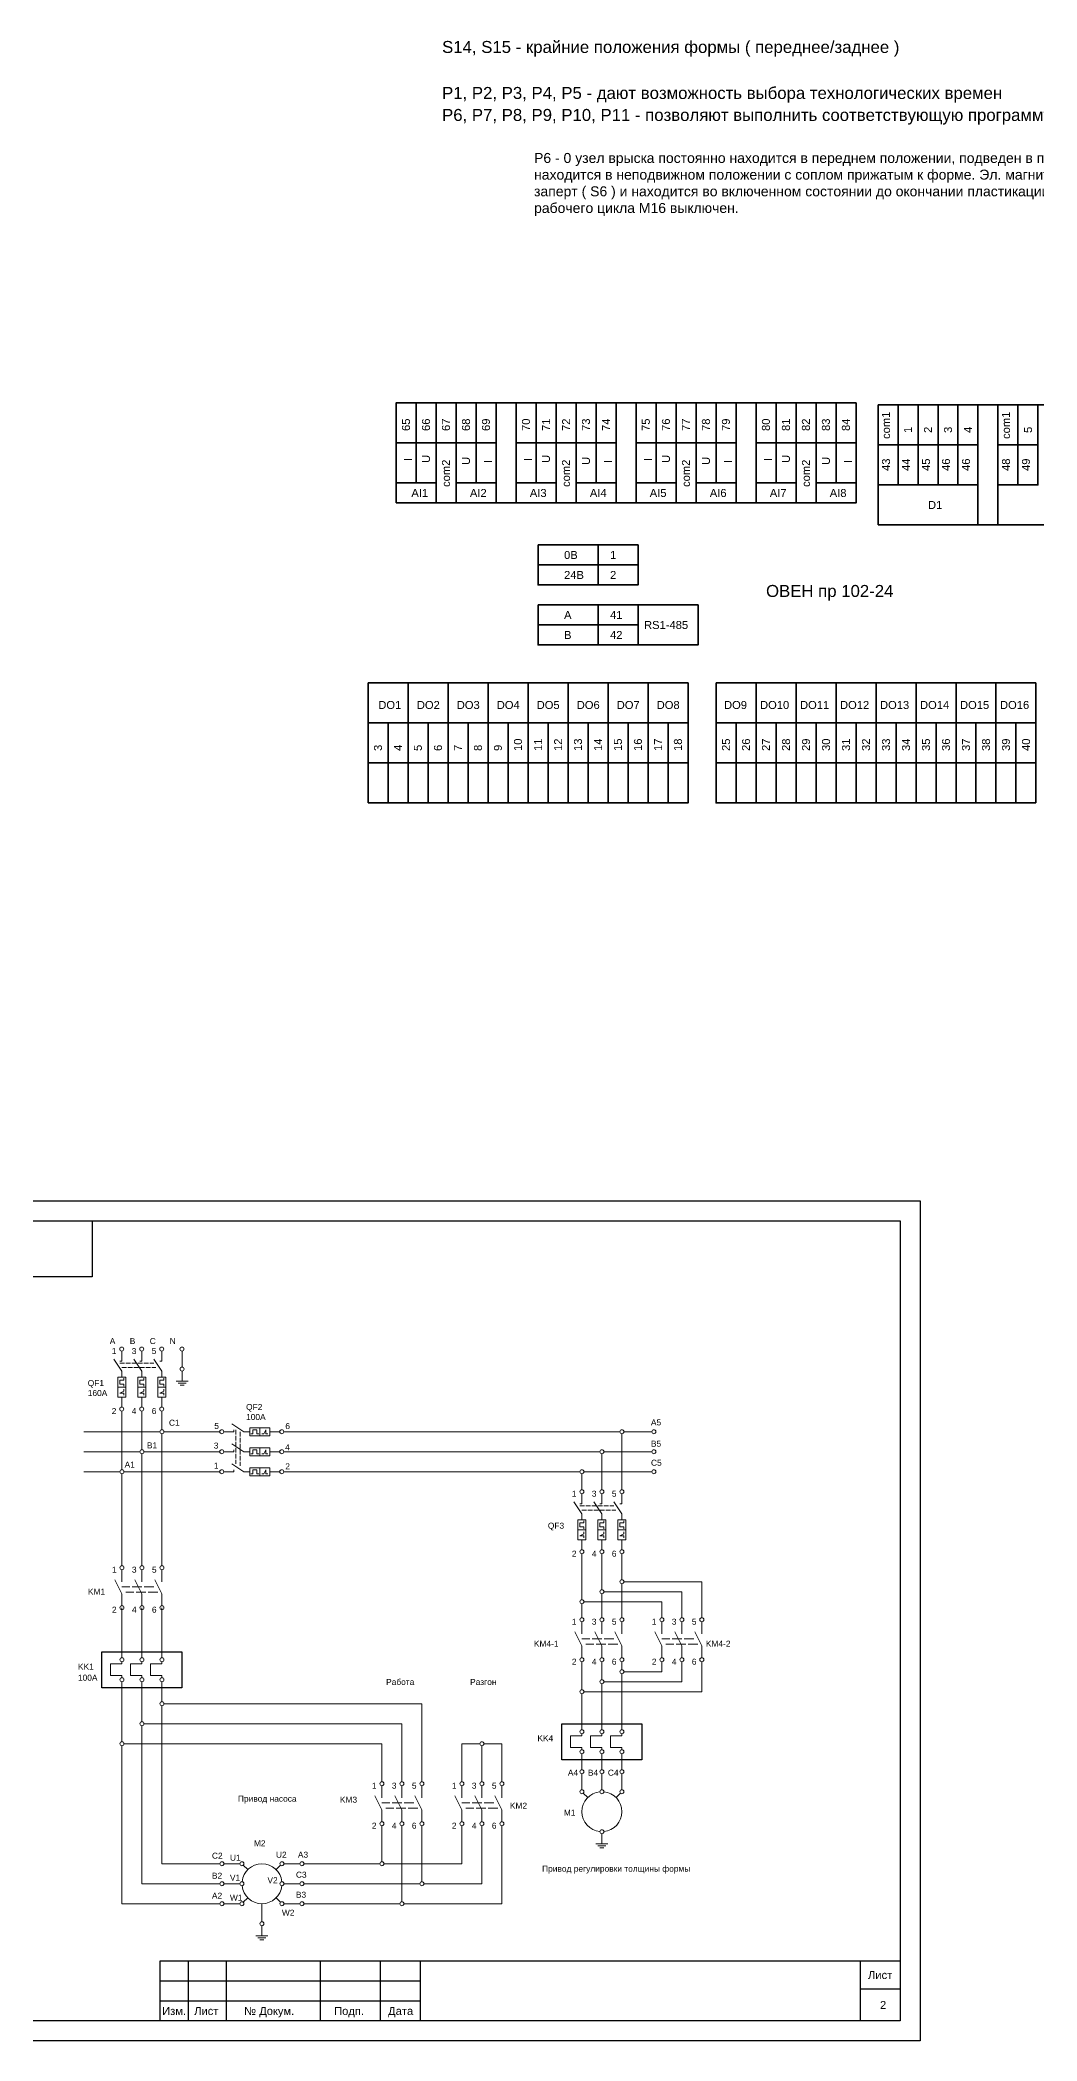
# Model space of a CAD drawing. Header units: millimetres. Extents: x 1674 to 4134, y 3039 to 4116.
# Drawn here: x 2076 to 2325, y 3616 to 4116 of the extents above; entities that cross this region are included whole.
import ezdxf

# ---------------------------------------------------------------- set-up
doc = ezdxf.new("R2010")
doc.units = ezdxf.units.MM
doc.linetypes.add('ACAD_ISO02W100', pattern=[15, 12, -3])
doc.layers.add('Аппаратура', color=7, linetype='Continuous', lineweight=20)
doc.layers.add('Рамки', color=7, linetype='Continuous', lineweight=25)
doc.styles.get("Standard").update_dxf_attribs({"font": 'arial.ttf'})

msp = doc.modelspace()

# ---------------------------------------------------------------- linework, layer by layer
at = {"layer": 'Аппаратура', "lineweight": 35}
for p, q in [((2165, 4025), (2280, 4025)), ((2285.5, 4024.5), (2400.5, 4024.5)), ((2305.5, 4014.5), (2310.5, 4014.5)), ((2285.5, 4005), (2285.5, 3994.5)), ((2285.5, 3994.5), (2285.5, 4004.5)), ((2310.5, 4004.5), (2310.5, 3994.5)), ((2315.5, 4005), (2315.5, 3994.5)), ((2315.5, 3994.5), (2315.5, 4004.5)), ((2315.5, 3994.5), (2315.5, 4004.5)), ((2165, 4000), (2280, 4000)), ((2285.5, 3994.5), (2295.5, 3994.5)), ((2285.5, 3994.5), (2400.5, 3994.5)), ((2295.5, 3994.5), (2310.5, 3994.5)), ((2315.5, 3994.5), (2325.5, 3994.5)), ((2158, 3944.5), (2158, 3955)), ((2158, 3955), (2168, 3955)), ((2168, 3955), (2168, 3945)), ((2168, 3944.5), (2168, 3955)), ((2168, 3955), (2178, 3955)), ((2178, 3955), (2178, 3945)), ((2178, 3944.5), (2178, 3955)), ((2178, 3955), (2188, 3955)), ((2188, 3955), (2188, 3945)), ((2188, 3944.5), (2188, 3955)), ((2188, 3955), (2198, 3955)), ((2198, 3955), (2198, 3945)), ((2198, 3944.5), (2198, 3955)), ((2198, 3955), (2208, 3955)), ((2208, 3955), (2208, 3945)), ((2208, 3944.5), (2208, 3955)), ((2208, 3955), (2218, 3955)), ((2218, 3955), (2218, 3945)), ((2218, 3944.5), (2218, 3955)), ((2218, 3955), (2228, 3955)), ((2228, 3955), (2228, 3945)), ((2228, 3944.5), (2228, 3955)), ((2228, 3955), (2238, 3955)), ((2238, 3955), (2238, 3945)), ((2255, 3955), (2245, 3955)), ((2245, 3955), (2245, 3945)), ((2265, 3955), (2255, 3955)), ((2255, 3955), (2255, 3945)), ((2255, 3944.5), (2255, 3955)), ((2275, 3955), (2265, 3955)), ((2265, 3955), (2265, 3945)), ((2265, 3944.5), (2265, 3955)), ((2285, 3955), (2275, 3955)), ((2275, 3955), (2275, 3945)), ((2275, 3944.5), (2275, 3955)), ((2295, 3955), (2285, 3955)), ((2285, 3955), (2285, 3945)), ((2285, 3944.5), (2285, 3955)), ((2305, 3955), (2295, 3955)), ((2295, 3955), (2295, 3945)), ((2295, 3944.5), (2295, 3955)), ((2315, 3955), (2305, 3955)), ((2305, 3955), (2305, 3945)), ((2305, 3944.5), (2305, 3955)), ((2325, 3955), (2315, 3955)), ((2315, 3955), (2315, 3945)), ((2315, 3944.5), (2315, 3955)), ((2325, 3944.5), (2325, 3955))]:
    msp.add_line(p, q, dxfattribs=at)
at = {"layer": 'Аппаратура'}
for p, q in [((2096.4, 3785.48), (2096.4, 3787.98)), ((2101.4, 3785.48), (2101.4, 3787.98)), ((2106.4, 3785.48), (2106.4, 3787.98)), ((2111.47, 3787.98), (2111.48, 3783.99)), ((2096.4, 3782.98), (2094.4, 3785.98)), ((2095.9, 3785.48), (2096.4, 3785.48)), ((2096.4, 3781.48), (2096.4, 3782.98)), ((2101.4, 3782.98), (2099.4, 3785.98)), ((2100.9, 3785.48), (2101.4, 3785.48)), ((2101.4, 3781.48), (2101.4, 3782.98)), ((2106.4, 3782.98), (2104.4, 3785.98)), ((2105.9, 3785.48), (2106.4, 3785.48)), ((2106.4, 3781.48), (2106.4, 3782.98)), ((2111.48, 3780.49), (2111.48, 3782.99)), ((2095.4, 3778.98), (2097.4, 3778.98)), ((2096.9, 3780.73), (2095.9, 3780.73)), ((2095.9, 3780.73), (2095.9, 3779.73)), ((2095.9, 3779.73), (2096.9, 3779.73)), ((2095.9, 3777.48), (2096.9, 3777.98)), ((2096.9, 3777.48), (2095.9, 3777.48)), ((2096.9, 3781.23), (2096.9, 3780.73)), ((2096.9, 3779.73), (2096.9, 3779.23)), ((2096.9, 3777.98), (2096.9, 3778.48)), ((2096.9, 3776.98), (2096.9, 3777.48)), ((2100.4, 3778.98), (2102.4, 3778.98)), ((2101.9, 3780.73), (2100.9, 3780.73)), ((2100.9, 3780.73), (2100.9, 3779.73)), ((2100.9, 3779.73), (2101.9, 3779.73)), ((2100.9, 3777.48), (2101.9, 3777.98)), ((2101.9, 3777.48), (2100.9, 3777.48)), ((2101.9, 3781.23), (2101.9, 3780.73)), ((2101.9, 3779.73), (2101.9, 3779.23)), ((2101.9, 3777.98), (2101.9, 3778.48)), ((2101.9, 3776.98), (2101.9, 3777.48)), ((2105.4, 3778.98), (2107.4, 3778.98)), ((2106.9, 3780.73), (2105.9, 3780.73)), ((2105.9, 3780.73), (2105.9, 3779.73)), ((2105.9, 3779.73), (2106.9, 3779.73)), ((2105.9, 3777.48), (2106.9, 3777.98)), ((2106.9, 3777.48), (2105.9, 3777.48)), ((2106.9, 3781.23), (2106.9, 3780.73)), ((2106.9, 3779.73), (2106.9, 3779.23)), ((2106.9, 3777.98), (2106.9, 3778.48)), ((2106.9, 3776.98), (2106.9, 3777.48)), ((2112.98, 3780.49), (2109.98, 3780.49)), ((2112.48, 3779.99), (2110.48, 3779.99)), ((2111.98, 3779.49), (2110.98, 3779.49)), ((2096.4, 3776.48), (2096.4, 3773.98)), ((2096.4, 3772.98), (2096.45, 3758.32)), ((2101.4, 3776.48), (2101.4, 3773.98)), ((2101.4, 3772.98), (2101.45, 3763.32)), ((2106.4, 3776.48), (2106.4, 3773.98)), ((2106.4, 3772.98), (2106.45, 3768.32)), ((2086.95, 3767.82), (2105.95, 3767.82)), ((2106.45, 3767.32), (2106.45, 3734.32)), ((2106.95, 3767.82), (2120.92, 3767.82)), ((2124.42, 3767.82), (2121.92, 3767.82)), ((2126.92, 3767.82), (2123.92, 3769.82)), ((2124.42, 3768.32), (2124.42, 3767.82)), ((2128.42, 3767.82), (2126.92, 3767.82)), ((2128.67, 3767.32), (2129.17, 3767.32)), ((2129.17, 3767.32), (2129.17, 3768.32)), ((2129.17, 3768.32), (2130.17, 3768.32)), ((2130.17, 3768.32), (2130.17, 3767.32)), ((2130.17, 3767.32), (2130.67, 3767.32)), ((2130.92, 3768.82), (2130.92, 3766.82)), ((2131.92, 3767.32), (2131.42, 3767.32)), ((2132.42, 3768.32), (2131.92, 3767.32)), ((2132.42, 3767.32), (2132.42, 3768.32)), ((2132.92, 3767.32), (2132.42, 3767.32)), ((2133.42, 3767.82), (2135.92, 3767.82)), ((2136.92, 3767.82), (2220.95, 3767.82)), ((2221.45, 3767.32), (2221.45, 3753.32)), ((2221.95, 3767.82), (2228.95, 3767.82)), ((2221.95, 3767.82), (2228.95, 3767.82)), ((2100.95, 3762.82), (2086.95, 3762.82)), ((2101.45, 3762.32), (2101.45, 3734.32)), ((2101.95, 3762.82), (2120.92, 3762.82)), ((2124.42, 3762.82), (2121.92, 3762.82)), ((2126.92, 3762.82), (2123.92, 3764.82)), ((2124.42, 3763.32), (2124.42, 3762.82)), ((2128.42, 3762.82), (2126.92, 3762.82)), ((2128.67, 3762.32), (2129.17, 3762.32)), ((2129.17, 3762.32), (2129.17, 3763.32)), ((2129.17, 3763.32), (2130.17, 3763.32)), ((2130.17, 3763.32), (2130.17, 3762.32)), ((2130.17, 3762.32), (2130.67, 3762.32)), ((2130.92, 3763.82), (2130.92, 3761.82)), ((2131.92, 3762.32), (2131.42, 3762.32)), ((2132.42, 3763.32), (2131.92, 3762.32)), ((2132.42, 3762.32), (2132.42, 3763.32)), ((2132.92, 3762.32), (2132.42, 3762.32)), ((2133.42, 3762.82), (2135.92, 3762.82)), ((2136.92, 3762.82), (2215.95, 3762.82)), ((2216.45, 3762.32), (2216.45, 3753.32)), ((2216.95, 3762.82), (2228.95, 3762.82)), ((2216.95, 3762.82), (2228.95, 3762.82)), ((2095.95, 3757.82), (2086.95, 3757.82)), ((2096.45, 3757.32), (2096.45, 3734.32)), ((2096.95, 3757.82), (2120.92, 3757.82)), ((2124.42, 3757.82), (2121.92, 3757.82)), ((2126.92, 3757.82), (2123.92, 3759.82)), ((2124.42, 3758.32), (2124.42, 3757.82)), ((2128.42, 3757.82), (2126.92, 3757.82)), ((2128.67, 3757.32), (2129.17, 3757.32)), ((2129.17, 3757.32), (2129.17, 3758.32)), ((2129.17, 3758.32), (2130.17, 3758.32)), ((2130.17, 3758.32), (2130.17, 3757.32)), ((2130.17, 3757.32), (2130.67, 3757.32)), ((2130.92, 3758.82), (2130.92, 3756.82)), ((2131.92, 3757.32), (2131.42, 3757.32)), ((2132.42, 3758.32), (2131.92, 3757.32)), ((2132.42, 3757.32), (2132.42, 3758.32)), ((2132.92, 3757.32), (2132.42, 3757.32)), ((2133.42, 3757.82), (2135.92, 3757.82)), ((2136.92, 3757.82), (2210.95, 3757.82)), ((2211.45, 3757.32), (2211.45, 3753.32)), ((2211.95, 3757.82), (2228.95, 3757.82)), ((2211.95, 3757.82), (2228.95, 3757.82)), ((2211.45, 3749.82), (2211.45, 3752.32)), ((2216.45, 3749.82), (2216.45, 3752.32)), ((2221.45, 3749.82), (2221.45, 3752.32)), ((2211.45, 3747.32), (2209.45, 3750.32)), ((2210.95, 3749.82), (2211.45, 3749.82)), ((2211.45, 3745.82), (2211.45, 3747.32)), ((2216.45, 3747.32), (2214.45, 3750.32)), ((2215.95, 3749.82), (2216.45, 3749.82)), ((2216.45, 3745.82), (2216.45, 3747.32)), ((2221.45, 3747.32), (2219.45, 3750.32)), ((2220.95, 3749.82), (2221.45, 3749.82)), ((2221.45, 3745.82), (2221.45, 3747.32)), ((2210.45, 3743.32), (2212.45, 3743.32)), ((2211.95, 3745.07), (2210.95, 3745.07)), ((2210.95, 3745.07), (2210.95, 3744.07)), ((2210.95, 3744.07), (2211.95, 3744.07)), ((2210.95, 3741.82), (2211.95, 3742.32)), ((2211.95, 3741.82), (2210.95, 3741.82)), ((2211.95, 3745.57), (2211.95, 3745.07)), ((2211.95, 3744.07), (2211.95, 3743.57)), ((2211.95, 3742.32), (2211.95, 3742.82)), ((2211.95, 3741.32), (2211.95, 3741.82)), ((2215.45, 3743.32), (2217.45, 3743.32)), ((2216.95, 3745.07), (2215.95, 3745.07)), ((2215.95, 3745.07), (2215.95, 3744.07)), ((2215.95, 3744.07), (2216.95, 3744.07)), ((2215.95, 3741.82), (2216.95, 3742.32)), ((2216.95, 3741.82), (2215.95, 3741.82)), ((2216.95, 3745.57), (2216.95, 3745.07)), ((2216.95, 3744.07), (2216.95, 3743.57)), ((2216.95, 3742.32), (2216.95, 3742.82)), ((2216.95, 3741.32), (2216.95, 3741.82)), ((2220.45, 3743.32), (2222.45, 3743.32)), ((2221.95, 3745.07), (2220.95, 3745.07)), ((2220.95, 3745.07), (2220.95, 3744.07)), ((2220.95, 3744.07), (2221.95, 3744.07)), ((2220.95, 3741.82), (2221.95, 3742.32)), ((2221.95, 3741.82), (2220.95, 3741.82)), ((2221.95, 3745.57), (2221.95, 3745.07)), ((2221.95, 3744.07), (2221.95, 3743.57)), ((2221.95, 3742.32), (2221.95, 3742.82)), ((2221.95, 3741.32), (2221.95, 3741.82)), ((2211.45, 3740.82), (2211.45, 3738.32)), ((2211.45, 3725.82), (2211.45, 3737.32)), ((2216.45, 3740.82), (2216.45, 3738.32)), ((2216.45, 3728.32), (2216.45, 3737.32)), ((2221.45, 3740.82), (2221.45, 3738.32)), ((2221.45, 3730.82), (2221.45, 3737.32)), ((2096.45, 3730.32), (2096.45, 3733.32)), ((2101.45, 3730.32), (2101.45, 3733.32)), ((2106.45, 3730.32), (2106.45, 3733.32)), ((2094.7, 3730.82), (2096.45, 3727.32)), ((2096.45, 3727.32), (2096.45, 3724.32)), ((2099.7, 3730.82), (2101.45, 3727.32)), ((2101.45, 3727.32), (2101.45, 3724.32)), ((2104.7, 3730.82), (2106.45, 3727.32)), ((2106.45, 3727.32), (2106.45, 3724.32)), ((2216.45, 3721.32), (2216.45, 3727.32)), ((2216.95, 3727.82), (2236.45, 3727.82)), ((2221.45, 3721.32), (2221.45, 3729.82)), ((2221.95, 3730.32), (2241.45, 3730.32)), ((2236.45, 3727.82), (2236.45, 3721.32)), ((2241.45, 3730.32), (2241.45, 3721.32)), ((2096.45, 3723.82), (2096.45, 3711.32)), ((2101.45, 3723.82), (2101.45, 3711.32)), ((2106.45, 3723.82), (2106.45, 3711.32)), ((2211.45, 3721.32), (2211.45, 3724.82)), ((2211.95, 3725.32), (2231.45, 3725.32)), ((2231.45, 3725.32), (2231.45, 3721.32)), ((2209.7, 3717.82), (2211.45, 3714.32)), ((2211.45, 3717.32), (2211.45, 3720.32)), ((2214.7, 3717.82), (2216.45, 3714.32)), ((2216.45, 3717.32), (2216.45, 3720.32)), ((2219.7, 3717.82), (2221.45, 3714.32)), ((2221.45, 3717.32), (2221.45, 3720.32)), ((2229.7, 3717.82), (2231.45, 3714.32)), ((2231.45, 3717.32), (2231.45, 3720.32)), ((2234.7, 3717.82), (2236.45, 3714.32)), ((2236.45, 3717.32), (2236.45, 3720.32)), ((2239.7, 3717.82), (2241.45, 3714.32)), ((2241.45, 3717.32), (2241.45, 3720.32)), ((2211.45, 3714.32), (2211.45, 3711.32)), ((2216.45, 3714.32), (2216.45, 3711.32)), ((2221.45, 3714.32), (2221.45, 3711.32)), ((2231.45, 3714.32), (2231.45, 3711.32)), ((2236.45, 3714.32), (2236.45, 3711.32)), ((2241.45, 3714.32), (2241.45, 3711.32)), ((2096.45, 3710.32), (2096.45, 3709.82)), ((2096.45, 3706.32), (2096.45, 3706.84)), ((2101.45, 3710.32), (2101.45, 3709.82)), ((2101.45, 3706.32), (2101.45, 3706.84)), ((2106.45, 3710.32), (2106.45, 3709.82)), ((2106.45, 3706.32), (2106.45, 3706.84)), ((2211.45, 3710.32), (2211.45, 3703.32)), ((2216.45, 3710.32), (2216.45, 3705.82)), ((2221.45, 3710.32), (2221.45, 3708.32)), ((2221.45, 3707.32), (2221.45, 3693.32)), ((2231.45, 3707.82), (2221.95, 3707.82)), ((2231.45, 3710.32), (2231.45, 3707.82)), ((2236.45, 3710.32), (2236.45, 3705.32)), ((2241.45, 3710.32), (2241.45, 3702.82)), ((2096.45, 3705.32), (2096.45, 3690.32)), ((2101.45, 3705.32), (2101.45, 3695.32)), ((2106.45, 3705.32), (2106.45, 3700.32)), ((2211.45, 3702.32), (2211.45, 3693.32)), ((2241.45, 3702.82), (2211.95, 3702.82)), ((2216.45, 3704.82), (2216.45, 3693.32)), ((2236.45, 3705.32), (2216.95, 3705.32)), ((2106.45, 3699.32), (2106.45, 3659.82)), ((2171.45, 3699.82), (2106.95, 3699.82)), ((2171.45, 3680.32), (2171.45, 3699.82)), ((2101.45, 3694.32), (2101.45, 3654.82)), ((2166.45, 3694.82), (2101.95, 3694.82)), ((2166.45, 3680.32), (2166.45, 3694.82)), ((2211.45, 3692.32), (2211.45, 3691.82)), ((2216.45, 3692.32), (2216.45, 3691.82)), ((2221.45, 3692.32), (2221.45, 3691.82)), ((2096.45, 3689.32), (2096.45, 3649.82)), ((2161.45, 3689.82), (2096.95, 3689.82)), ((2161.45, 3680.32), (2161.45, 3689.82)), ((2181.45, 3680.32), (2181.45, 3689.82)), ((2181.45, 3689.82), (2185.95, 3689.82)), ((2186.45, 3689.32), (2186.45, 3680.32)), ((2186.95, 3689.82), (2191.45, 3689.82)), ((2191.45, 3689.82), (2191.45, 3680.32)), ((2211.45, 3688.32), (2211.45, 3688.84)), ((2211.45, 3687.32), (2211.45, 3683.32)), ((2216.45, 3688.32), (2216.45, 3688.84)), ((2216.45, 3687.32), (2216.45, 3683.32)), ((2221.45, 3688.32), (2221.45, 3688.84)), ((2221.45, 3687.32), (2221.45, 3683.32)), ((2211.45, 3682.32), (2211.45, 3678.32)), ((2216.45, 3682.32), (2216.45, 3678.32)), ((2221.45, 3682.32), (2221.45, 3678.32)), ((2159.7, 3676.82), (2161.45, 3673.32)), ((2161.45, 3676.32), (2161.45, 3679.32)), ((2164.7, 3676.82), (2166.45, 3673.32)), ((2166.45, 3676.32), (2166.45, 3679.32)), ((2169.7, 3676.82), (2171.45, 3673.32)), ((2171.45, 3676.32), (2171.45, 3679.32)), ((2179.7, 3676.82), (2181.45, 3673.32)), ((2181.45, 3676.32), (2181.45, 3679.32)), ((2184.7, 3676.82), (2186.45, 3673.32)), ((2186.45, 3676.32), (2186.45, 3679.32)), ((2189.7, 3676.82), (2191.45, 3673.32)), ((2191.45, 3676.32), (2191.45, 3679.32)), ((2211.8, 3677.46), (2212.92, 3676.35)), ((2219.99, 3676.35), (2221.1, 3677.46)), ((2161.45, 3673.32), (2161.45, 3670.32)), ((2166.45, 3673.32), (2166.45, 3670.32)), ((2171.45, 3673.32), (2171.45, 3670.32)), ((2181.45, 3673.32), (2181.45, 3670.32)), ((2186.45, 3673.32), (2186.45, 3670.32)), ((2191.45, 3673.32), (2191.45, 3670.32)), ((2161.45, 3669.32), (2161.45, 3660.32)), ((2166.45, 3669.32), (2166.45, 3650.32)), ((2171.45, 3669.32), (2171.45, 3655.32)), ((2181.45, 3669.32), (2181.45, 3659.82)), ((2186.45, 3669.32), (2186.45, 3654.82)), ((2191.45, 3669.32), (2191.45, 3649.82)), ((2216.45, 3664.82), (2216.45, 3667.32)), ((2217.95, 3664.82), (2214.95, 3664.82)), ((2217.45, 3664.32), (2215.45, 3664.32)), ((2216.95, 3663.82), (2215.95, 3663.82)), ((2106.45, 3659.82), (2120.95, 3659.82)), ((2121.95, 3659.82), (2125.95, 3659.82)), ((2126.8, 3659.46), (2127.92, 3658.35)), ((2134.99, 3658.35), (2136.1, 3659.46)), ((2136.95, 3659.82), (2140.95, 3659.82)), ((2160.95, 3659.82), (2141.95, 3659.82)), ((2161.95, 3659.82), (2181.45, 3659.82)), ((2101.45, 3654.82), (2120.95, 3654.82)), ((2121.95, 3654.82), (2125.95, 3654.82)), ((2136.95, 3654.82), (2140.95, 3654.82)), ((2170.95, 3654.82), (2141.95, 3654.82)), ((2171.95, 3654.82), (2186.45, 3654.82)), ((2096.45, 3649.82), (2120.95, 3649.82)), ((2125.95, 3649.82), (2121.95, 3649.82)), ((2126.8, 3650.17), (2127.92, 3651.28)), ((2131.45, 3649.82), (2131.45, 3645.32)), ((2134.99, 3651.28), (2136.1, 3650.17)), ((2140.95, 3649.82), (2136.95, 3649.82)), ((2165.95, 3649.82), (2141.95, 3649.82)), ((2166.95, 3649.82), (2191.45, 3649.82)), ((2132.95, 3641.82), (2129.95, 3641.82)), ((2131.45, 3641.82), (2131.45, 3644.32)), ((2132.45, 3641.32), (2130.45, 3641.32)), ((2131.95, 3640.82), (2130.95, 3640.82))]:
    msp.add_line(p, q, dxfattribs=at)
at = {"layer": 'Аппаратура', "linetype": 'ACAD_ISO02W100', "ltscale": 0.1}
for p, q in [((2095.9, 3784.98), (2104.4, 3784.98)), ((2096.4, 3783.9), (2104.9, 3783.9)), ((2124.92, 3768.32), (2124.92, 3759.82)), ((2126, 3767.82), (2126, 3759.32)), ((2210.95, 3749.32), (2219.45, 3749.32)), ((2211.45, 3748.24), (2219.95, 3748.24))]:
    msp.add_line(p, q, dxfattribs=at)
at = {"layer": 'Аппаратура', "linetype": 'ACAD_ISO02W100', "ltscale": 0.2}
for p, q in [((2104.45, 3729.07), (2096.45, 3729.07)), ((2105.45, 3727.72), (2097.45, 3727.72)), ((2219.45, 3716.07), (2211.45, 3716.07)), ((2220.45, 3714.72), (2212.45, 3714.72)), ((2239.45, 3716.07), (2231.45, 3716.07)), ((2240.45, 3714.72), (2232.45, 3714.72)), ((2169.45, 3675.07), (2161.45, 3675.07)), ((2170.45, 3673.72), (2162.45, 3673.72)), ((2189.45, 3675.07), (2181.45, 3675.07)), ((2190.45, 3673.72), (2182.45, 3673.72))]:
    msp.add_line(p, q, dxfattribs=at)
at = {"layer": 'Аппаратура', "lineweight": 35}
for points in [[(2165, 4015), (2170, 4015), (2170, 4025), (2165, 4025)], [(2170, 4015), (2175, 4015), (2175, 4025), (2170, 4025)], [(2175, 4015), (2180, 4015), (2180, 4025), (2175, 4025)], [(2180, 4015), (2185, 4015), (2185, 4025), (2180, 4025)], [(2185, 4015), (2190, 4015), (2190, 4025), (2185, 4025)], [(2195, 4015), (2200, 4015), (2200, 4025), (2195, 4025)], [(2200, 4015), (2205, 4015), (2205, 4025), (2200, 4025)], [(2205, 4015), (2210, 4015), (2210, 4025), (2205, 4025)], [(2210, 4015), (2215, 4015), (2215, 4025), (2210, 4025)], [(2215, 4015), (2220, 4015), (2220, 4025), (2215, 4025)], [(2225, 4015), (2230, 4015), (2230, 4025), (2225, 4025)], [(2230, 4015), (2235, 4015), (2235, 4025), (2230, 4025)], [(2235, 4015), (2240, 4015), (2240, 4025), (2235, 4025)], [(2240, 4015), (2245, 4015), (2245, 4025), (2240, 4025)], [(2245, 4015), (2250, 4015), (2250, 4025), (2245, 4025)], [(2255, 4015), (2260, 4015), (2260, 4025), (2255, 4025)], [(2260, 4015), (2265, 4015), (2265, 4025), (2260, 4025)], [(2265, 4015), (2270, 4015), (2270, 4025), (2265, 4025)], [(2270, 4015), (2275, 4015), (2275, 4025), (2270, 4025)], [(2275, 4015), (2280, 4015), (2280, 4025), (2275, 4025)], [(2285.5, 4024.5), (2290.5, 4024.5), (2290.5, 4014.5), (2285.5, 4014.5)], [(2290.5, 4024.5), (2295.5, 4024.5), (2295.5, 4014.5), (2290.5, 4014.5)], [(2295.5, 4024.5), (2300.5, 4024.5), (2300.5, 4014.5), (2295.5, 4014.5)], [(2300.5, 4024.5), (2305.5, 4024.5), (2305.5, 4014.5), (2300.5, 4014.5)], [(2305.5, 4024.5), (2310.5, 4024.5), (2310.5, 4004.5), (2305.5, 4004.5)], [(2315.5, 4024.5), (2320.5, 4024.5), (2320.5, 4014.5), (2315.5, 4014.5)], [(2320.5, 4024.5), (2325.5, 4024.5), (2325.5, 4014.5), (2320.5, 4014.5)], [(2165, 4005), (2170, 4005), (2170, 4015), (2165, 4015)], [(2170, 4005), (2175, 4005), (2175, 4015), (2170, 4015)], [(2175, 4000), (2180, 4000), (2180, 4015), (2175, 4015)], [(2180, 4005), (2185, 4005), (2185, 4015), (2180, 4015)], [(2185, 4005), (2190, 4005), (2190, 4015), (2185, 4015)], [(2195, 4005), (2200, 4005), (2200, 4015), (2195, 4015)], [(2200, 4005), (2205, 4005), (2205, 4015), (2200, 4015)], [(2205, 4000), (2210, 4000), (2210, 4015), (2205, 4015)], [(2210, 4005), (2215, 4005), (2215, 4015), (2210, 4015)], [(2215, 4005), (2220, 4005), (2220, 4015), (2215, 4015)], [(2225, 4005), (2230, 4005), (2230, 4015), (2225, 4015)], [(2230, 4005), (2235, 4005), (2235, 4015), (2230, 4015)], [(2235, 4000), (2240, 4000), (2240, 4015), (2235, 4015)], [(2240, 4005), (2245, 4005), (2245, 4015), (2240, 4015)], [(2245, 4005), (2250, 4005), (2250, 4015), (2245, 4015)], [(2255, 4005), (2260, 4005), (2260, 4015), (2255, 4015)], [(2260, 4005), (2265, 4005), (2265, 4015), (2260, 4015)], [(2265, 4000), (2270, 4000), (2270, 4015), (2265, 4015)], [(2270, 4005), (2275, 4005), (2275, 4015), (2270, 4015)], [(2275, 4005), (2280, 4005), (2280, 4015), (2275, 4015)], [(2285.5, 4014.5), (2290.5, 4014.5), (2290.5, 4004.5), (2285.5, 4004.5)], [(2290.5, 4014.5), (2295.5, 4014.5), (2295.5, 4004.5), (2290.5, 4004.5)], [(2295.5, 4014.5), (2300.5, 4014.5), (2300.5, 4004.5), (2295.5, 4004.5)], [(2300.5, 4014.5), (2305.5, 4014.5), (2305.5, 4004.5), (2300.5, 4004.5)], [(2315.5, 4014.5), (2320.5, 4014.5), (2320.5, 4004.5), (2315.5, 4004.5)], [(2320.5, 4014.5), (2325.5, 4014.5), (2325.5, 4004.5), (2320.5, 4004.5)], [(2165, 4000), (2175, 4000), (2175, 4005), (2165, 4005)], [(2180, 4000), (2190, 4000), (2190, 4005), (2180, 4005)], [(2195, 4000), (2205, 4000), (2205, 4005), (2195, 4005)], [(2210, 4000), (2220, 4000), (2220, 4005), (2210, 4005)], [(2225, 4000), (2235, 4000), (2235, 4005), (2225, 4005)], [(2240, 4000), (2250, 4000), (2250, 4005), (2240, 4005)], [(2255, 4000), (2265, 4000), (2265, 4005), (2255, 4005)], [(2270, 4000), (2280, 4000), (2280, 4005), (2270, 4005)], [(2200.5, 3989.5), (2215.5, 3989.5), (2215.5, 3984.5), (2200.5, 3984.5)], [(2215.5, 3989.5), (2225.5, 3989.5), (2225.5, 3984.5), (2215.5, 3984.5)], [(2200.5, 3984.5), (2215.5, 3984.5), (2215.5, 3979.5), (2200.5, 3979.5)], [(2215.5, 3984.5), (2225.5, 3984.5), (2225.5, 3979.5), (2215.5, 3979.5)], [(2200.5, 3974.5), (2215.5, 3974.5), (2215.5, 3969.5), (2200.5, 3969.5)], [(2215.5, 3974.5), (2225.5, 3974.5), (2225.5, 3969.5), (2215.5, 3969.5)], [(2225.5, 3974.5), (2240.5, 3974.5), (2240.5, 3964.5), (2225.5, 3964.5)], [(2200.5, 3969.5), (2215.5, 3969.5), (2215.5, 3964.5), (2200.5, 3964.5)], [(2215.5, 3969.5), (2225.5, 3969.5), (2225.5, 3964.5), (2215.5, 3964.5)], [(2158, 3935), (2163, 3935), (2163, 3945), (2158, 3945)], [(2163, 3935), (2168, 3935), (2168, 3945), (2163, 3945)], [(2168, 3935), (2173, 3935), (2173, 3945), (2168, 3945)], [(2173, 3935), (2178, 3935), (2178, 3945), (2173, 3945)], [(2178, 3935), (2183, 3935), (2183, 3945), (2178, 3945)], [(2183, 3935), (2188, 3935), (2188, 3945), (2183, 3945)], [(2188, 3935), (2193, 3935), (2193, 3945), (2188, 3945)], [(2193, 3935), (2198, 3935), (2198, 3945), (2193, 3945)], [(2198, 3935), (2203, 3935), (2203, 3945), (2198, 3945)], [(2203, 3935), (2208, 3935), (2208, 3945), (2203, 3945)], [(2208, 3935), (2213, 3935), (2213, 3945), (2208, 3945)], [(2213, 3935), (2218, 3935), (2218, 3945), (2213, 3945)], [(2218, 3935), (2223, 3935), (2223, 3945), (2218, 3945)], [(2223, 3935), (2228, 3935), (2228, 3945), (2223, 3945)], [(2228, 3935), (2233, 3935), (2233, 3945), (2228, 3945)], [(2233, 3935), (2238, 3935), (2238, 3945), (2233, 3945)], [(2250, 3935), (2245, 3935), (2245, 3945), (2250, 3945)], [(2255, 3935), (2250, 3935), (2250, 3945), (2255, 3945)], [(2260, 3935), (2255, 3935), (2255, 3945), (2260, 3945)], [(2265, 3935), (2260, 3935), (2260, 3945), (2265, 3945)], [(2270, 3935), (2265, 3935), (2265, 3945), (2270, 3945)], [(2275, 3935), (2270, 3935), (2270, 3945), (2275, 3945)], [(2280, 3935), (2275, 3935), (2275, 3945), (2280, 3945)], [(2285, 3935), (2280, 3935), (2280, 3945), (2285, 3945)], [(2290, 3935), (2285, 3935), (2285, 3945), (2290, 3945)], [(2295, 3935), (2290, 3935), (2290, 3945), (2295, 3945)], [(2300, 3935), (2295, 3935), (2295, 3945), (2300, 3945)], [(2305, 3935), (2300, 3935), (2300, 3945), (2305, 3945)], [(2310, 3935), (2305, 3935), (2305, 3945), (2310, 3945)], [(2315, 3935), (2310, 3935), (2310, 3945), (2315, 3945)], [(2320, 3935), (2315, 3935), (2315, 3945), (2320, 3945)], [(2325, 3935), (2320, 3935), (2320, 3945), (2325, 3945)], [(2158, 3925), (2163, 3925), (2163, 3935), (2158, 3935)], [(2163, 3925), (2168, 3925), (2168, 3935), (2163, 3935)], [(2168, 3925), (2173, 3925), (2173, 3935), (2168, 3935)], [(2173, 3925), (2178, 3925), (2178, 3935), (2173, 3935)], [(2178, 3925), (2183, 3925), (2183, 3935), (2178, 3935)], [(2183, 3925), (2188, 3925), (2188, 3935), (2183, 3935)], [(2188, 3925), (2193, 3925), (2193, 3935), (2188, 3935)], [(2193, 3925), (2198, 3925), (2198, 3935), (2193, 3935)], [(2198, 3925), (2203, 3925), (2203, 3935), (2198, 3935)], [(2203, 3925), (2208, 3925), (2208, 3935), (2203, 3935)], [(2208, 3925), (2213, 3925), (2213, 3935), (2208, 3935)], [(2213, 3925), (2218, 3925), (2218, 3935), (2213, 3935)], [(2218, 3925), (2223, 3925), (2223, 3935), (2218, 3935)], [(2223, 3925), (2228, 3925), (2228, 3935), (2223, 3935)], [(2228, 3925), (2233, 3925), (2233, 3935), (2228, 3935)], [(2233, 3925), (2238, 3925), (2238, 3935), (2233, 3935)], [(2250, 3925), (2245, 3925), (2245, 3935), (2250, 3935)], [(2255, 3925), (2250, 3925), (2250, 3935), (2255, 3935)], [(2260, 3925), (2255, 3925), (2255, 3935), (2260, 3935)], [(2265, 3925), (2260, 3925), (2260, 3935), (2265, 3935)], [(2270, 3925), (2265, 3925), (2265, 3935), (2270, 3935)], [(2275, 3925), (2270, 3925), (2270, 3935), (2275, 3935)], [(2280, 3925), (2275, 3925), (2275, 3935), (2280, 3935)], [(2285, 3925), (2280, 3925), (2280, 3935), (2285, 3935)], [(2290, 3925), (2285, 3925), (2285, 3935), (2290, 3935)], [(2295, 3925), (2290, 3925), (2290, 3935), (2295, 3935)], [(2300, 3925), (2295, 3925), (2295, 3935), (2300, 3935)], [(2305, 3925), (2300, 3925), (2300, 3935), (2305, 3935)], [(2310, 3925), (2305, 3925), (2305, 3935), (2310, 3935)], [(2315, 3925), (2310, 3925), (2310, 3935), (2315, 3935)], [(2320, 3925), (2315, 3925), (2315, 3935), (2320, 3935)], [(2325, 3925), (2320, 3925), (2320, 3935), (2325, 3935)]]:
    msp.add_lwpolyline(points, close=True, dxfattribs=at)
at = {"layer": 'Аппаратура'}
for points in [[(2095.4, 3781.48), (2097.4, 3781.48), (2097.4, 3776.48), (2095.4, 3776.48)], [(2100.4, 3781.48), (2102.4, 3781.48), (2102.4, 3776.48), (2100.4, 3776.48)], [(2105.4, 3781.48), (2107.4, 3781.48), (2107.4, 3776.48), (2105.4, 3776.48)], [(2128.42, 3768.82), (2128.42, 3766.82), (2133.42, 3766.82), (2133.42, 3768.82)], [(2128.42, 3763.82), (2128.42, 3761.82), (2133.42, 3761.82), (2133.42, 3763.82)], [(2128.42, 3758.82), (2128.42, 3756.82), (2133.42, 3756.82), (2133.42, 3758.82)], [(2210.45, 3745.82), (2212.45, 3745.82), (2212.45, 3740.82), (2210.45, 3740.82)], [(2215.45, 3745.82), (2217.45, 3745.82), (2217.45, 3740.82), (2215.45, 3740.82)], [(2220.45, 3745.82), (2222.45, 3745.82), (2222.45, 3740.82), (2220.45, 3740.82)]]:
    msp.add_lwpolyline(points, close=True, dxfattribs=at)
at = {"layer": 'Аппаратура', "lineweight": 30}
for points in [[(2091.45, 3703.82), (2091.45, 3712.82), (2111.45, 3712.82), (2111.45, 3703.82)], [(2206.45, 3685.82), (2206.45, 3694.82), (2226.45, 3694.82), (2226.45, 3685.82)]]:
    msp.add_lwpolyline(points, close=True, dxfattribs=at)
at = {"layer": 'Аппаратура'}
for points in [[(2096.45, 3706.84), (2093.62, 3706.84), (2093.62, 3709.81), (2096.45, 3709.81)], [(2101.45, 3706.84), (2098.62, 3706.84), (2098.62, 3709.81), (2101.45, 3709.81)], [(2106.45, 3706.84), (2103.62, 3706.84), (2103.62, 3709.81), (2106.45, 3709.81)], [(2211.45, 3688.84), (2208.62, 3688.84), (2208.62, 3691.81), (2211.45, 3691.81)], [(2216.45, 3688.84), (2213.62, 3688.84), (2213.62, 3691.81), (2216.45, 3691.81)], [(2221.45, 3688.84), (2218.62, 3688.84), (2218.62, 3691.81), (2221.45, 3691.81)]]:
    msp.add_lwpolyline(points, dxfattribs=at)
for centre in [(2096.4, 3788.48), (2101.4, 3788.48), (2106.4, 3788.48), (2111.46, 3788.48), (2111.48, 3783.49), (2096.4, 3773.48), (2101.4, 3773.48), (2106.4, 3773.48), (2106.45, 3767.82), (2121.42, 3767.82), (2136.42, 3767.82), (2221.45, 3767.82), (2229.45, 3767.82), (2101.45, 3762.82), (2121.42, 3762.82), (2136.42, 3762.82), (2216.45, 3762.82), (2229.45, 3762.82), (2096.45, 3757.82), (2121.42, 3757.82), (2136.42, 3757.82), (2211.45, 3757.82), (2229.45, 3757.82), (2211.45, 3752.82), (2216.45, 3752.82), (2221.45, 3752.82), (2211.45, 3737.82), (2216.45, 3737.82), (2221.45, 3737.82), (2096.45, 3733.82), (2101.45, 3733.82), (2106.45, 3733.82), (2216.45, 3727.82), (2221.45, 3730.32), (2096.45, 3723.82), (2101.45, 3723.82), (2106.45, 3723.82), (2211.45, 3725.32), (2211.45, 3720.82), (2216.45, 3720.82), (2221.45, 3720.82), (2231.45, 3720.82), (2236.45, 3720.82), (2241.45, 3720.82), (2096.45, 3710.82), (2101.45, 3710.82), (2106.45, 3710.82), (2211.45, 3710.82), (2216.45, 3710.82), (2221.45, 3710.82), (2221.45, 3707.82), (2231.45, 3710.82), (2236.45, 3710.82), (2241.45, 3710.82), (2096.45, 3705.82), (2101.45, 3705.82), (2106.45, 3705.82), (2211.45, 3702.82), (2216.45, 3705.32), (2106.45, 3699.82), (2101.45, 3694.82), (2211.45, 3692.82), (2216.45, 3692.82), (2221.45, 3692.82), (2096.45, 3689.82), (2186.45, 3689.82), (2211.45, 3687.82), (2216.45, 3687.82), (2221.45, 3687.82), (2211.45, 3682.82), (2216.45, 3682.82), (2221.45, 3682.82), (2161.45, 3679.82), (2166.45, 3679.82), (2171.45, 3679.82), (2181.45, 3679.82), (2186.45, 3679.82), (2191.45, 3679.82), (2211.45, 3677.82), (2216.45, 3677.82), (2221.45, 3677.82), (2161.45, 3669.82), (2166.45, 3669.82), (2171.45, 3669.82), (2181.45, 3669.82), (2186.45, 3669.82), (2191.45, 3669.82), (2216.45, 3667.82), (2121.45, 3659.82), (2126.45, 3659.82), (2136.45, 3659.82), (2141.45, 3659.82), (2161.45, 3659.82), (2121.45, 3654.82), (2126.45, 3654.82), (2136.45, 3654.82), (2141.45, 3654.82), (2171.45, 3654.82), (2121.45, 3649.82), (2126.45, 3649.82), (2136.45, 3649.82), (2141.45, 3649.82), (2166.45, 3649.82), (2131.45, 3644.82)]:
    msp.add_circle(centre, 0.5, dxfattribs=at)
for centre, start, end in [((2216.45, 3672.82), 95.732, 264.268), ((2216.45, 3672.82), 275.732, 84.268), ((2131.45, 3654.82), 5.732, 174.268), ((2131.45, 3654.82), 185.732, 354.268)]:
    msp.add_arc(centre, 5, start, end, dxfattribs=at)
at = {"layer": 'Рамки'}
for p, q in [((2019, 3820.5), (2291, 3820.5)), ((2291, 3820.5), (2291, 3620.5)), ((2113, 3635.5), (2113, 3620.5)), ((2122.5, 3635.5), (2122.5, 3620.5)), ((2146, 3635.5), (2146, 3620.5)), ((2161, 3635.5), (2161, 3620.5)), ((2281, 3635.5), (2281, 3620.5)), ((2106, 3630.5), (2171, 3630.5)), ((2281, 3628.5), (2291, 3628.5)), ((2106, 3625.5), (2171, 3625.5)), ((2291, 3620.5), (2018, 3620.5))]:
    msp.add_line(p, q, dxfattribs=at)
for points in [[(1999, 3825.5), (2296, 3825.5), (2296, 3615.5), (1999, 3615.5)], [(2019, 3820.5), (2089, 3820.5), (2089, 3806.5), (2019, 3806.5)], [(2106, 3620.5), (2106, 3635.5), (2291, 3635.5), (2291, 3620.5)], [(2106, 3635.5), (2171, 3635.5), (2171, 3620.5), (2106, 3620.5)]]:
    msp.add_lwpolyline(points, close=True, dxfattribs=at)

# ---------------------------------------------------------------- texts
at = {"layer": 'Аппаратура'}
for s, height, p in [('S14, S15 - крайние положения формы ( переднее/заднее )', 3, (2176.5, 4112.5)), ('Р1, Р2, Р3, Р4, Р5 - дают возможность выбора технологических времен', 3, (2176.5, 4101)), ('Р6, Р7, Р8, Р9, Р10, Р11 - позволяют выполнить соответствующую программу работы литьевой машины', 3, (2176.5, 4095.5)), ('AI1', 2, (2168.82, 4001.5)), ('AI2', 2, (2183.46, 4001.5)), ('AI3', 2, (2198.44, 4001.5)), ('AI4', 2, (2213.45, 4001.5)), ('AI5', 2, (2228.42, 4001.5)), ('AI6', 2, (2243.44, 4001.5)), ('AI7', 2, (2258.44, 4001.5)), ('AI8', 2, (2273.43, 4001.5)), ('D1', 2, (2298, 3998.5)), ('0В', 2, (2207, 3986)), ('1', 2, (2218.5, 3986)), ('24В', 2, (2207, 3981)), ('2', 2, (2218.5, 3981)), ('ОВЕН пр 102-24', 3, (2257.5, 3976.5)), ('A', 2, (2207, 3971)), ('41', 2, (2218.5, 3971)), ('B', 2, (2207, 3966)), ('42', 2, (2218.5, 3966)), ('RS1-485', 2, (2227, 3968.5)), ('DO1', 2, (2160.55, 3948.5)), ('DO2', 2, (2170.19, 3948.5)), ('DO3', 2, (2180.17, 3948.5)), ('DO4', 2, (2190.17, 3948.5)), ('DO5', 2, (2200.15, 3948.5)), ('DO6', 2, (2210.17, 3948.5)), ('DO7', 2, (2220.17, 3948.5)), ('DO8', 2, (2230.16, 3948.5)), ('DO9', 2, (2247, 3948.5)), ('DO10', 2, (2256, 3948.5)), ('DO11', 2, (2266, 3948.5)), ('DO12', 2, (2276, 3948.5)), ('DO13', 2, (2286, 3948.5)), ('DO14', 2, (2296, 3948.5)), ('DO15', 2, (2306, 3948.5)), ('DO16', 2, (2316, 3948.5)), ('A', 1.5, (2093.4, 3789.73)), ('1', 1.5, (2093.9, 3787.23)), ('B', 1.5, (2098.4, 3789.73)), ('3', 1.5, (2098.9, 3787.23)), ('C', 1.5, (2103.4, 3789.73)), ('5', 1.5, (2103.9, 3787.23)), ('N', 1.5, (2108.4, 3789.73)), ('QF1', 1.5, (2087.9, 3779.23)), ('160A', 1.5, (2087.9, 3776.73)), ('2', 1.5, (2093.9, 3772.23)), ('4', 1.5, (2098.9, 3772.23)), ('6', 1.5, (2103.9, 3772.23)), ('QF2', 1.5, (2127.49, 3773.25)), ('100A', 1.5, (2127.49, 3770.75)), ('C1', 1.5, (2108.2, 3769.31)), ('5', 1.5, (2119.53, 3768.52)), ('6', 1.5, (2137.3, 3768.47)), ('A5', 1.5, (2228.72, 3769.4)), ('B1', 1.5, (2102.69, 3763.65)), ('3', 1.5, (2119.41, 3763.6)), ('4', 1.5, (2137.26, 3763.18)), ('B5', 1.5, (2228.72, 3764.09)), ('A1', 1.5, (2097.12, 3758.84)), ('1', 1.5, (2119.44, 3758.58)), ('2', 1.5, (2137.3, 3758.43)), ('C5', 1.5, (2228.73, 3759.31)), ('1', 1.5, (2208.95, 3751.57)), ('3', 1.5, (2213.95, 3751.57)), ('5', 1.5, (2218.95, 3751.57)), ('QF3', 1.5, (2202.95, 3743.57)), ('2', 1.5, (2208.95, 3736.57)), ('4', 1.5, (2213.95, 3736.57)), ('6', 1.5, (2218.95, 3736.57)), ('1', 1.5, (2093.95, 3732.57)), ('3', 1.5, (2098.95, 3732.57)), ('5', 1.5, (2103.95, 3732.57)), ('KM1', 1.5, (2087.95, 3727.07)), ('2', 1.5, (2093.95, 3722.57)), ('4', 1.5, (2098.95, 3722.57)), ('6', 1.5, (2103.95, 3722.57)), ('1', 1.5, (2208.95, 3719.57)), ('3', 1.5, (2213.95, 3719.57)), ('5', 1.5, (2218.95, 3719.57)), ('1', 1.5, (2228.95, 3719.57)), ('3', 1.5, (2233.95, 3719.57)), ('5', 1.5, (2238.95, 3719.57)), ('KM4-1', 1.5, (2199.45, 3714.07)), ('KM4-2', 1.5, (2242.45, 3714.07)), ('100A', 1.5, (2085.45, 3705.57)), ('KK1', 1.5, (2085.45, 3708.32)), ('2', 1.5, (2208.95, 3709.57)), ('4', 1.5, (2213.95, 3709.57)), ('6', 1.5, (2218.95, 3709.57)), ('2', 1.5, (2228.95, 3709.57)), ('4', 1.5, (2233.95, 3709.57)), ('6', 1.5, (2238.95, 3709.57)), ('Работа', 1.5, (2162.5, 3704.5)), ('Разгон', 1.5, (2183.5, 3704.5)), ('KK4', 1.5, (2200.33, 3690.44)), ('A4', 1.5, (2207.95, 3681.82)), ('B4', 1.5, (2212.95, 3681.82)), ('C4', 1.5, (2217.95, 3681.82)), ('Привод насоса', 1.5, (2125.45, 3675.32)), ('1', 1.5, (2158.95, 3678.57)), ('3', 1.5, (2163.95, 3678.57)), ('5', 1.5, (2168.95, 3678.57)), ('1', 1.5, (2178.95, 3678.57)), ('3', 1.5, (2183.95, 3678.57)), ('5', 1.5, (2188.95, 3678.57)), ('KM3', 1.5, (2150.95, 3675.07)), ('KM2', 1.5, (2193.45, 3673.57)), ('M1', 1.5, (2206.95, 3671.82)), ('2', 1.5, (2158.95, 3668.57)), ('4', 1.5, (2163.95, 3668.57)), ('6', 1.5, (2168.95, 3668.57)), ('2', 1.5, (2178.95, 3668.57)), ('4', 1.5, (2183.95, 3668.57)), ('6', 1.5, (2188.95, 3668.57)), ('C2', 1.5, (2118.95, 3661.07)), ('U1', 1.5, (2123.45, 3660.57)), ('M2', 1.5, (2129.45, 3664.19)), ('U2', 1.5, (2134.95, 3661.32)), ('A3', 1.5, (2140.45, 3661.32)), ('B2', 1.5, (2118.95, 3656.07)), ('V1', 1.5, (2123.45, 3655.57)), ('C3', 1.5, (2139.95, 3656.32)), ('Привод регулировки толщины формы', 1.5, (2201.5, 3657.82)), ('A2', 1.5, (2118.95, 3651.07)), ('W1', 1.5, (2123.45, 3650.57)), ('V2', 1.5, (2132.83, 3654.94)), ('B3', 1.5, (2139.95, 3651.32)), ('W2', 1.5, (2136.45, 3646.82))]:
    msp.add_text(s, height=height, dxfattribs=at).set_placement(p)
for s, p in [('com1', (2288.5, 4016)), ('com1', (2318.5, 4016)), ('65', (2168.47, 4018)), ('66', (2173.47, 4018)), ('67', (2178.47, 4018)), ('68', (2183.47, 4018)), ('69', (2188.47, 4018)), ('70', (2198.47, 4018)), ('71', (2203.51, 4018)), ('72', (2208.51, 4018)), ('73', (2213.47, 4018)), ('74', (2218.5, 4018)), ('75', (2228.44, 4018)), ('76', (2233.47, 4018)), ('77', (2238.47, 4018)), ('78', (2243.47, 4018)), ('79', (2248.47, 4018)), ('80', (2258.47, 4018)), ('81', (2263.47, 4018)), ('82', (2268.47, 4018)), ('83', (2273.47, 4018)), ('84', (2278.47, 4018)), ('1', (2294, 4017.5)), ('2', (2299, 4017.5)), ('3', (2304, 4017.5)), ('4', (2309, 4017.5)), ('5', (2324, 4017.5)), ('I', (2169, 4010.5)), ('U', (2173.47, 4010)), ('com2', (2178.48, 4004)), ('U', (2183.47, 4009.5)), ('I', (2189, 4010)), ('I', (2199, 4010.5)), ('U', (2203.47, 4010)), ('com2', (2208.48, 4004)), ('U', (2213.47, 4009.5)), ('I', (2219, 4010)), ('I', (2229, 4010.5)), ('U', (2233.47, 4010)), ('com2', (2238.48, 4004)), ('U', (2243.47, 4009.5)), ('I', (2249, 4010)), ('I', (2259, 4010.5)), ('U', (2263.47, 4010)), ('com2', (2268.48, 4004)), ('U', (2273.47, 4009.5)), ('I', (2279, 4010)), ('43', (2288.5, 4008)), ('44', (2293.5, 4008)), ('45', (2298.5, 4008)), ('46', (2303.5, 4008)), ('46', (2308.5, 4008)), ('48', (2318.5, 4008)), ('49', (2323.5, 4008)), ('3', (2161.47, 3938)), ('4', (2166.5, 3938)), ('5', (2171.44, 3938)), ('6', (2176.47, 3938)), ('7', (2181.47, 3938)), ('8', (2186.47, 3938)), ('9', (2191.47, 3938)), ('10', (2196.47, 3938)), ('11', (2201.51, 3938)), ('12', (2206.51, 3938)), ('13', (2211.47, 3938)), ('14', (2216.51, 3938)), ('15', (2221.47, 3938)), ('16', (2226.47, 3938)), ('17', (2231.51, 3938)), ('18', (2236.47, 3938)), ('25', (2248.5, 3938)), ('26', (2253.5, 3938)), ('27', (2258.5, 3938)), ('28', (2263.5, 3938)), ('29', (2268.5, 3938)), ('30', (2273.5, 3938)), ('31', (2278.5, 3938)), ('32', (2283.5, 3938)), ('33', (2288.5, 3938)), ('34', (2293.5, 3938)), ('35', (2298.5, 3938)), ('36', (2303.5, 3938)), ('37', (2308.5, 3938)), ('38', (2313.5, 3938)), ('39', (2318.5, 3938)), ('40', (2323.5, 3938))]:
    msp.add_text(s, height=2, rotation=90, dxfattribs=at).set_placement(p)
at = {"layer": 'Аппаратура', "insert": (2199.5, 4087.5), "char_height": 2.5, "attachment_point": 1}
msp.add_mtext_dynamic_manual_height_columns('Р6 - 0 узел врыска постоянно находится в переднем положении, подведен в переднее положение, где находится в неподвижном положении с соплом прижатым к форме. Эл. магнит М6 включается когда замок заперт ( S6 ) и находится во включенном состоянии до окончании пластикации ( S13 ). Остальное время рабочего цикла М16 выключен.', width=184, gutter_width=12.5, heights=[0], dxfattribs=at)
at = {"layer": 'Рамки'}
for s, p in [('Лист', (2283, 3631)), ('Изм.', (2106.5, 3622)), ('Лист', (2114.5, 3622)), ('№ Докум.', (2127, 3622)), ('Подп.', (2149.5, 3622)), ('Дата', (2163, 3622)), ('2', (2286, 3623.5))]:
    msp.add_text(s, height=2, dxfattribs=at).set_placement(p)

doc.saveas('drawing.dxf')
